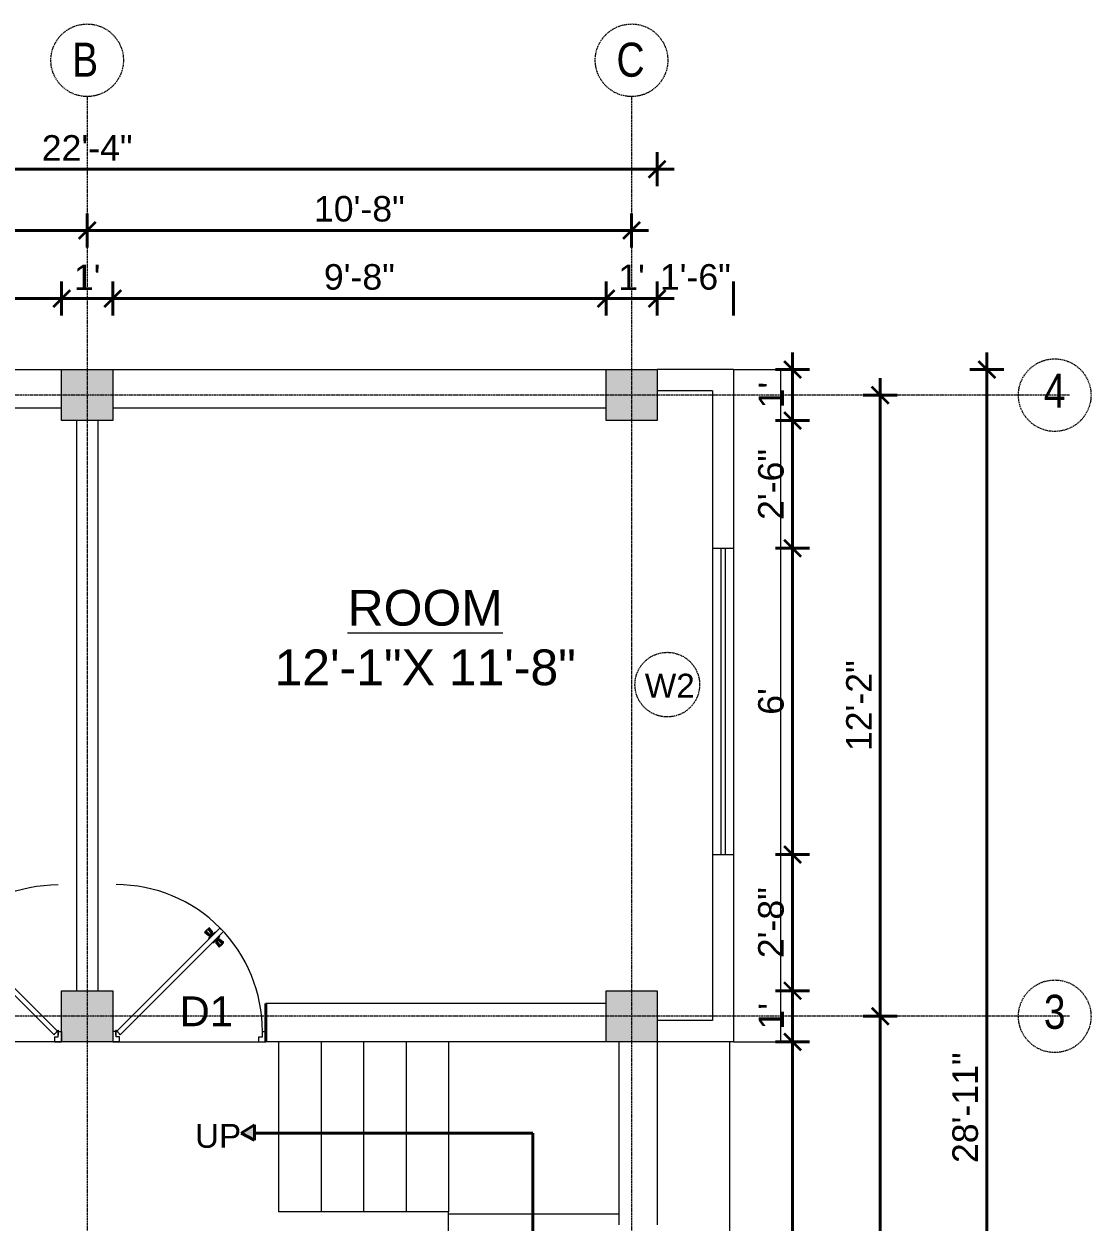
# Model space of a CAD drawing. Header units: inches. Extents: x 141029 to 166402, y -23568 to -18036.
# Drawn here: x 166129.7 to 166380.6, y -21801.4 to -21519.8 of the extents above; entities that cross this region are included whole.
import ezdxf

# ---------------------------------------------------------------- set-up
doc = ezdxf.new("R2010")
doc.units = ezdxf.units.IN
doc.header["$LTSCALE"] = 0.5
doc.header["$MEASUREMENT"] = 0
doc.header["$PDMODE"] = 66
doc.linetypes.add('CENTER', pattern=[2, 1.25, -0.25, 0.25, -0.25])
for name, color, linetype, lineweight in [('Annotate-Lite.w', 177, 'Continuous', 9), ('Annotations-Bold.w', 177, 'Continuous', 13), ('DOOR & WIN', 1, 'Continuous', 25), ('PUERTAS', 7, 'Continuous', 9), ('TEXT', 220, 'Continuous', 9), ('wall', 1, 'Continuous', 40)]:
    doc.layers.add(name, color=color, linetype=linetype, lineweight=lineweight)
doc.styles.add('ARAIL', font='ARIALN.TTF')
doc.styles.add('DIMTEXT', font='arial.ttf', dxfattribs={"height": 6})
doc.styles.add('gaurav', font='arial.ttf')
doc.styles.get("Standard").update_dxf_attribs({"font": 'arial.ttf'})
doc.dimstyles.new('1 by 96', dxfattribs={"dimtxt": 6, "dimasz": 4, "dimexe": 4, "dimexo": 4, "dimgap": 2, "dimtad": 1, "dimdec": 0, "dimzin": 0, "dimdsep": 46, "dimlunit": 4, "dimtxsty": 'Standard', "dimblk": 'ARCHTICK', "dimcen": 0, "dimdle": 4, "dimadec": 0, "dimazin": 0, "dimtfac": 1, "dimtdec": 0, "dimtix": 1, "dimtofl": 0, "dimtmove": 1, "dimatfit": 3, "dimldrblk": 'ARCHTICK', "dimfxl": 4, "dimfxlon": 1, "dimtolj": 1, "dimtzin": 0, "dimlwd": -1, "dimlwe": -1, "dimarcsym": 0})

# ---------------------------------------------------------------- blocks, each defined once
blk = doc.blocks.new('3ft')
at = {"layer": 'PUERTAS', "color": 6}
for p, q in [((1.01, 2.52), (25.23, 26.74)), ((26.05, 25.92), (1.77, 1.64)), ((26.05, 25.92), (25.23, 26.74)), ((0, 2.4), (0, 0)), ((0.72, 2.4), (0, 2.4)), ((1.6, 0), (0, 0)), ((0.72, 1.52), (0.72, 2.44)), ((0.8, 1.52), (0.72, 1.52)), ((0.8, 1.52), (0.8, 2.41)), ((0.8, 1.2), (0.8, 1.52)), ((1.6, 1.2), (0.8, 1.2)), ((1.57, 1.84), (0.94, 2.47)), ((1.63, 1.89), (0.97, 2.55)), ((1.63, 1.89), (1.57, 1.84)), ((1.77, 1.64), (1.57, 1.84)), ((1.6, 0), (1.6, 1.2)), ((34.4, 0), (34.4, 1.2)), ((34.4, 1.2), (35.2, 1.2)), ((34.4, 0), (36, 0)), ((35.2, 1.2), (35.2, 2.4)), ((35.2, 2.4), (36, 2.4)), ((36, 0), (36, 2.4))]:
    blk.add_line(p, q, dxfattribs=at)
at = {"layer": 'PUERTAS', "color": 8}
for p, q in [((22.57, 24.94), (21.65, 25.68)), ((22.63, 24.99), (21.69, 25.75)), ((22.74, 25.1), (21.84, 25.9)), ((22.13, 26.28), (21.98, 26.13)), ((22.88, 25.24), (22.01, 26.06)), ((22.13, 26.28), (22.27, 26.42)), ((22.29, 26.41), (22.27, 26.42)), ((23.16, 25.52), (22.34, 26.39)), ((23.3, 25.66), (22.5, 26.56)), ((23.41, 25.77), (22.65, 26.71)), ((23.46, 25.83), (22.72, 26.75)), ((23.28, 25.3), (23.17, 25.41)), ((23.36, 25.37), (23.25, 25.49)), ((23.41, 25.43), (23.3, 25.54)), ((23.44, 25.45), (23.33, 25.56)), ((23.87, 25.49), (23.49, 25.3)), ((24.08, 25.71), (23.57, 25.38)), ((22.69, 24.32), (23.02, 24.83)), ((22.95, 24.96), (22.84, 25.07)), ((22.98, 24.99), (22.86, 25.1)), ((23.03, 25.04), (22.91, 25.15)), ((22.91, 24.53), (23.1, 24.91)), ((23.11, 25.12), (22.99, 25.23)), ((23.13, 24.76), (23.18, 24.99)), ((23.31, 24.94), (23.28, 25.08)), ((23.46, 25.09), (23.32, 25.13)), ((23.64, 25.27), (23.41, 25.22)), ((23.63, 23.38), (24.14, 23.72)), ((23.84, 23.6), (24.22, 23.79)), ((24.07, 23.82), (24.3, 23.88)), ((24.25, 24), (24.39, 23.97)), ((24.25, 23.26), (24.99, 22.34)), ((24.27, 23.64), (24.38, 23.53)), ((24.3, 23.67), (24.41, 23.56)), ((24.3, 23.32), (25.06, 22.38)), ((24.35, 23.72), (24.46, 23.61)), ((24.4, 24.15), (24.43, 24.01)), ((24.41, 23.43), (25.2, 22.53)), ((24.43, 23.8), (24.54, 23.69)), ((24.58, 24.33), (24.52, 24.1)), ((24.55, 23.57), (25.37, 22.7)), ((24.6, 23.97), (24.72, 23.86)), ((24.8, 24.56), (24.61, 24.18)), ((25.02, 24.77), (24.68, 24.26)), ((24.68, 24.05), (24.79, 23.94)), ((24.73, 24.1), (24.85, 23.99)), ((24.76, 24.13), (24.87, 24.02)), ((24.83, 23.85), (25.7, 23.03)), ((24.97, 23.99), (25.87, 23.2)), ((25.08, 24.1), (26.02, 23.34)), ((25.14, 24.15), (26.06, 23.41)), ((25.58, 22.82), (25.43, 22.67)), ((25.58, 22.82), (25.73, 22.97)), ((25.72, 22.98), (25.73, 22.97)), ((0, 0), (36, 0))]:
    blk.add_line(p, q, dxfattribs=at)
at = {"layer": 'PUERTAS', "color": 1}
for p, q in [((21.67, 25.73), (22.17, 26.23)), ((22.49, 24.95), (21.67, 25.61)), ((21.7, 25.82), (22.14, 26.26)), ((21.73, 25.79), (21.7, 25.82)), ((22.58, 26.7), (22.14, 26.26)), ((22.67, 26.73), (22.17, 26.23)), ((22.61, 26.67), (22.58, 26.7)), ((22.6, 24.96), (23.02, 25.38)), ((23.45, 25.91), (22.79, 26.73)), ((23.44, 25.81), (23.02, 25.38)), ((23.34, 25.58), (23.08, 25.32)), ((23.46, 25.47), (23.19, 25.21)), ((23.33, 25.7), (23.34, 25.69)), ((23.45, 25.46), (23.33, 25.57)), ((23.57, 25.47), (23.57, 25.47)), ((24.15, 25.79), (23.68, 25.48)), ((23.68, 25.48), (23.68, 25.48)), ((24.27, 25.78), (24.26, 25.79)), ((22.61, 24.25), (22.92, 24.72)), ((22.62, 24.13), (22.61, 24.14)), ((22.7, 25.07), (22.71, 25.06)), ((22.82, 25.06), (23.08, 25.32)), ((22.94, 24.95), (22.83, 25.07)), ((22.92, 24.72), (22.92, 24.72)), ((22.93, 24.94), (23.19, 25.21)), ((22.93, 24.84), (22.93, 24.83)), ((23.44, 23.31), (23.45, 23.3)), ((23.56, 23.3), (24.03, 23.61)), ((24.03, 23.61), (24.03, 23.62)), ((24.14, 23.62), (24.14, 23.62)), ((24.25, 23.62), (24.51, 23.89)), ((24.26, 23.29), (24.69, 23.71)), ((24.26, 23.63), (24.37, 23.52)), ((24.26, 23.18), (24.92, 22.37)), ((24.37, 23.52), (24.63, 23.77)), ((24.37, 23.4), (24.37, 23.4)), ((24.78, 24.15), (24.51, 23.89)), ((24.89, 24.03), (24.63, 23.77)), ((25.11, 24.14), (24.69, 23.71)), ((24.77, 24.14), (24.88, 24.03)), ((24.79, 24.38), (24.78, 24.37)), ((24.78, 24.26), (24.78, 24.26)), ((25.1, 24.84), (24.79, 24.38)), ((25, 24.03), (25, 24.03)), ((25.04, 22.36), (25.54, 22.86)), ((25.09, 24.96), (25.1, 24.95)), ((25.13, 22.39), (25.57, 22.83)), ((25.22, 24.14), (26.03, 23.48)), ((26.04, 23.37), (25.54, 22.86)), ((26.01, 23.27), (25.57, 22.83)), ((25.98, 23.3), (26.01, 23.27)), ((25.1, 22.42), (25.13, 22.39))]:
    blk.add_line(p, q, dxfattribs=at)
at = {"layer": 'PUERTAS', "color": 2}
for p, q in [((21.99, 26.11), (21.98, 26.13)), ((25.42, 22.68), (25.43, 22.67))]:
    blk.add_line(p, q, dxfattribs=at)
at = {"layer": 'PUERTAS', "color": 6}
for radius in [0.155, 0.0752]:
    blk.add_circle((0.82, 2.56), radius, dxfattribs=at)
blk.add_arc((0.82, 2.56), 34.38, 359.7285, 90.0333, dxfattribs=at)
at = {"layer": 'PUERTAS', "color": 1}
for centre, start, end in [((22.73, 26.68), 38.9236, 135), ((23.28, 25.63), 315, 45), ((23.39, 25.86), 315, 38.9236), ((23.51, 25.41), 50.2572, 135), ((23.62, 25.53), 230.2572, 315), ((24.2, 25.73), 45, 135), ((22.54, 25.01), 231.0764, 315), ((22.67, 24.2), 135, 225), ((22.77, 25.12), 225, 315), ((22.99, 24.89), 135, 219.7428), ((22.87, 24.78), 315, 39.7428), ((23.51, 23.36), 225, 315), ((24.09, 23.56), 50.2572, 135), ((24.2, 23.68), 230.2572, 315), ((24.32, 23.23), 135, 218.9236), ((24.42, 23.46), 135, 225), ((24.84, 24.31), 135, 219.7428), ((24.72, 24.21), 315, 39.7428), ((24.94, 23.98), 45, 135), ((25.04, 24.89), 315, 45), ((25.17, 24.08), 51.0764, 135), ((25.98, 23.42), 315, 51.0764), ((24.98, 22.42), 218.9236, 315)]:
    blk.add_arc(centre, 0.08, start, end, dxfattribs=at)
blk = doc.blocks.new('*U213')
at = {"color": 3, "xscale": -1}
blk.add_blockref('3ft', (42, 0), dxfattribs=at)
blk = doc.blocks.new('_ArchTick')
at = {"color": 0, "linetype": 'ByBlock', "const_width": 0.15}
blk.add_lwpolyline([(-0.5, -0.5), (0.5, 0.5)], dxfattribs=at)
blk = doc.blocks.new('*D780')
at = {"layer": 'Defpoints', "color": 0, "transparency": 16777216}
for p in [(166138.6, -21584.34), (166022.6, -21601.03), (166138.6, -21601.03)]:
    blk.add_point(p, dxfattribs=at)
at = {"layer": 'wall', "color": 0, "transparency": 16777216}
for p, q in [((166022.6, -21588.34), (166022.6, -21580.34)), ((166138.6, -21588.34), (166138.6, -21580.34)), ((166018.6, -21584.34), (166142.6, -21584.34))]:
    blk.add_line(p, q, dxfattribs=at)
at = {"layer": 'wall', "color": 0, "transparency": 16777216, "xscale": 4, "yscale": 4, "zscale": 4, "rotation": 180}
blk.add_blockref('_ArchTick', (166022.6, -21584.34), dxfattribs=at)
at = {"layer": 'wall', "color": 0, "transparency": 16777216, "xscale": 4, "yscale": 4, "zscale": 4}
blk.add_blockref('_ArchTick', (166138.6, -21584.34), dxfattribs=at)
at = {"layer": 'wall', "color": 0, "transparency": 16777216, "insert": (166080.6, -21579.28), "char_height": 6, "attachment_point": 5}
blk.add_mtext('\\A1;9\'-8"', dxfattribs=at)
blk = doc.blocks.new('*D781')
at = {"layer": 'Defpoints', "color": 0, "transparency": 16777216}
for p in [(166150.6, -21584.34), (166138.6, -21601.03), (166150.6, -21601.03)]:
    blk.add_point(p, dxfattribs=at)
at = {"layer": 'wall', "color": 0, "transparency": 16777216}
for p, q in [((166138.6, -21588.34), (166138.6, -21580.34)), ((166150.6, -21588.34), (166150.6, -21580.34)), ((166134.6, -21584.34), (166154.6, -21584.34))]:
    blk.add_line(p, q, dxfattribs=at)
at = {"layer": 'wall', "color": 0, "transparency": 16777216, "xscale": 4, "yscale": 4, "zscale": 4, "rotation": 180}
blk.add_blockref('_ArchTick', (166138.6, -21584.34), dxfattribs=at)
at = {"layer": 'wall', "color": 0, "transparency": 16777216, "xscale": 4, "yscale": 4, "zscale": 4}
blk.add_blockref('_ArchTick', (166150.6, -21584.34), dxfattribs=at)
at = {"layer": 'wall', "color": 0, "transparency": 16777216, "insert": (166144.6, -21579.33), "char_height": 6, "attachment_point": 5}
blk.add_mtext("\\A1;1'", dxfattribs=at)
blk = doc.blocks.new('*D782')
at = {"layer": 'Defpoints', "color": 0, "transparency": 16777216}
for p in [(166266.6, -21584.34), (166150.6, -21601.03), (166266.6, -21601.03)]:
    blk.add_point(p, dxfattribs=at)
at = {"layer": 'wall', "color": 0, "transparency": 16777216}
for p, q in [((166150.6, -21588.34), (166150.6, -21580.34)), ((166266.6, -21588.34), (166266.6, -21580.34)), ((166146.6, -21584.34), (166270.6, -21584.34))]:
    blk.add_line(p, q, dxfattribs=at)
at = {"layer": 'wall', "color": 0, "transparency": 16777216, "xscale": 4, "yscale": 4, "zscale": 4, "rotation": 180}
blk.add_blockref('_ArchTick', (166150.6, -21584.34), dxfattribs=at)
at = {"layer": 'wall', "color": 0, "transparency": 16777216, "xscale": 4, "yscale": 4, "zscale": 4}
blk.add_blockref('_ArchTick', (166266.6, -21584.34), dxfattribs=at)
at = {"layer": 'wall', "color": 0, "transparency": 16777216, "insert": (166208.6, -21579.28), "char_height": 6, "attachment_point": 5}
blk.add_mtext('\\A1;9\'-8"', dxfattribs=at)
blk = doc.blocks.new('*D783')
at = {"layer": 'Defpoints', "color": 0, "transparency": 16777216}
for p in [(166278.6, -21584.34), (166266.6, -21601.03), (166278.6, -21601.03)]:
    blk.add_point(p, dxfattribs=at)
at = {"layer": 'wall', "color": 0, "transparency": 16777216}
for p, q in [((166266.6, -21588.34), (166266.6, -21580.34)), ((166278.6, -21588.34), (166278.6, -21580.34)), ((166262.6, -21584.34), (166282.6, -21584.34))]:
    blk.add_line(p, q, dxfattribs=at)
at = {"layer": 'wall', "color": 0, "transparency": 16777216, "xscale": 4, "yscale": 4, "zscale": 4, "rotation": 180}
blk.add_blockref('_ArchTick', (166266.6, -21584.34), dxfattribs=at)
at = {"layer": 'wall', "color": 0, "transparency": 16777216, "xscale": 4, "yscale": 4, "zscale": 4}
blk.add_blockref('_ArchTick', (166278.6, -21584.34), dxfattribs=at)
at = {"layer": 'wall', "color": 0, "transparency": 16777216, "insert": (166272.6, -21579.33), "char_height": 6, "attachment_point": 5}
blk.add_mtext("\\A1;1'", dxfattribs=at)
blk = doc.blocks.new('*D784')
at = {"layer": 'Defpoints', "color": 0, "transparency": 16777216}
for p in [(166144.6, -21568.32), (166016.6, -21601.03), (166144.6, -21601.03)]:
    blk.add_point(p, dxfattribs=at)
at = {"layer": 'wall', "color": 0, "transparency": 16777216}
for p, q in [((166016.6, -21572.32), (166016.6, -21564.32)), ((166144.6, -21572.32), (166144.6, -21564.32)), ((166012.6, -21568.32), (166148.6, -21568.32))]:
    blk.add_line(p, q, dxfattribs=at)
at = {"layer": 'wall', "color": 0, "transparency": 16777216, "xscale": 4, "yscale": 4, "zscale": 4, "rotation": 180}
blk.add_blockref('_ArchTick', (166016.6, -21568.32), dxfattribs=at)
at = {"layer": 'wall', "color": 0, "transparency": 16777216, "xscale": 4, "yscale": 4, "zscale": 4}
blk.add_blockref('_ArchTick', (166144.6, -21568.32), dxfattribs=at)
at = {"layer": 'wall', "color": 0, "transparency": 16777216, "insert": (166080.6, -21563.26), "char_height": 6, "attachment_point": 5}
blk.add_mtext('\\A1;10\'-8"', dxfattribs=at)
blk = doc.blocks.new('*D785')
at = {"layer": 'Defpoints', "color": 0, "transparency": 16777216}
for p in [(166272.6, -21568.32), (166144.6, -21601.03), (166272.6, -21601.03)]:
    blk.add_point(p, dxfattribs=at)
at = {"layer": 'wall', "color": 0, "transparency": 16777216}
for p, q in [((166144.6, -21572.32), (166144.6, -21564.32)), ((166272.6, -21572.32), (166272.6, -21564.32)), ((166140.6, -21568.32), (166276.6, -21568.32))]:
    blk.add_line(p, q, dxfattribs=at)
at = {"layer": 'wall', "color": 0, "transparency": 16777216, "xscale": 4, "yscale": 4, "zscale": 4, "rotation": 180}
blk.add_blockref('_ArchTick', (166144.6, -21568.32), dxfattribs=at)
at = {"layer": 'wall', "color": 0, "transparency": 16777216, "xscale": 4, "yscale": 4, "zscale": 4}
blk.add_blockref('_ArchTick', (166272.6, -21568.32), dxfattribs=at)
at = {"layer": 'wall', "color": 0, "transparency": 16777216, "insert": (166208.6, -21563.26), "char_height": 6, "attachment_point": 5}
blk.add_mtext('\\A1;10\'-8"', dxfattribs=at)
blk = doc.blocks.new('*D786')
at = {"layer": 'Defpoints', "color": 0, "transparency": 16777216}
for p in [(166278.6, -21553.94), (166010.6, -21601.03), (166278.6, -21601.03)]:
    blk.add_point(p, dxfattribs=at)
at = {"layer": 'wall', "color": 0, "transparency": 16777216}
for p, q in [((166010.6, -21557.94), (166010.6, -21549.94)), ((166278.6, -21557.94), (166278.6, -21549.94)), ((166006.6, -21553.94), (166282.6, -21553.94))]:
    blk.add_line(p, q, dxfattribs=at)
at = {"layer": 'wall', "color": 0, "transparency": 16777216, "xscale": 4, "yscale": 4, "zscale": 4, "rotation": 180}
blk.add_blockref('_ArchTick', (166010.6, -21553.94), dxfattribs=at)
at = {"layer": 'wall', "color": 0, "transparency": 16777216, "xscale": 4, "yscale": 4, "zscale": 4}
blk.add_blockref('_ArchTick', (166278.6, -21553.94), dxfattribs=at)
at = {"layer": 'wall', "color": 0, "transparency": 16777216, "insert": (166144.6, -21548.92), "char_height": 6, "attachment_point": 5}
blk.add_mtext('\\A1;22\'-4"', dxfattribs=at)
blk = doc.blocks.new('*D800')
at = {"layer": 'Defpoints', "color": 0, "transparency": 16777216}
for p in [(166278.6, -21601.03), (166278.6, -21613.03), (166310.47, -21613.03)]:
    blk.add_point(p, dxfattribs=at)
at = {"layer": 'wall', "color": 0, "transparency": 16777216}
for p, q in [((166310.47, -21597.03), (166310.47, -21617.03)), ((166306.47, -21601.03), (166314.47, -21601.03)), ((166306.47, -21613.03), (166314.47, -21613.03))]:
    blk.add_line(p, q, dxfattribs=at)
at = {"layer": 'wall', "color": 0, "transparency": 16777216, "xscale": 4, "yscale": 4, "zscale": 4}
for p, rotation in [((166310.47, -21601.03), 90), ((166310.47, -21613.03), 270)]:
    blk.add_blockref('_ArchTick', p, dxfattribs=dict(at, rotation=rotation))
at = {"layer": 'wall', "color": 0, "transparency": 16777216, "insert": (166305.46, -21607.03), "char_height": 6, "attachment_point": 5, "rotation": 90}
blk.add_mtext("\\A1;1'", dxfattribs=at)
blk = doc.blocks.new('*D801')
at = {"layer": 'Defpoints', "color": 0, "transparency": 16777216}
for p in [(166278.6, -21613.03), (166278.6, -21643.03), (166310.47, -21643.03)]:
    blk.add_point(p, dxfattribs=at)
at = {"layer": 'wall', "color": 0, "transparency": 16777216}
for p, q in [((166310.47, -21609.03), (166310.47, -21647.03)), ((166306.47, -21613.03), (166314.47, -21613.03)), ((166306.47, -21643.03), (166314.47, -21643.03))]:
    blk.add_line(p, q, dxfattribs=at)
at = {"layer": 'wall', "color": 0, "transparency": 16777216, "xscale": 4, "yscale": 4, "zscale": 4}
for p, rotation in [((166310.47, -21613.03), 90), ((166310.47, -21643.03), 270)]:
    blk.add_blockref('_ArchTick', p, dxfattribs=dict(at, rotation=rotation))
at = {"layer": 'wall', "color": 0, "transparency": 16777216, "insert": (166305.41, -21628.03), "char_height": 6, "attachment_point": 5, "rotation": 90}
blk.add_mtext('\\A1;2\'-6"', dxfattribs=at)
blk = doc.blocks.new('*D802')
at = {"layer": 'Defpoints', "color": 0, "transparency": 16777216}
for p in [(166278.6, -21643.03), (166278.6, -21715.03), (166310.47, -21715.03)]:
    blk.add_point(p, dxfattribs=at)
at = {"layer": 'wall', "color": 0, "transparency": 16777216}
for p, q in [((166310.47, -21639.03), (166310.47, -21719.03)), ((166306.47, -21643.03), (166314.47, -21643.03)), ((166306.47, -21715.03), (166314.47, -21715.03))]:
    blk.add_line(p, q, dxfattribs=at)
at = {"layer": 'wall', "color": 0, "transparency": 16777216, "xscale": 4, "yscale": 4, "zscale": 4}
for p, rotation in [((166310.47, -21643.03), 90), ((166310.47, -21715.03), 270)]:
    blk.add_blockref('_ArchTick', p, dxfattribs=dict(at, rotation=rotation))
at = {"layer": 'wall', "color": 0, "transparency": 16777216, "insert": (166305.41, -21679.03), "char_height": 6, "attachment_point": 5, "rotation": 90}
blk.add_mtext("\\A1;6'", dxfattribs=at)
blk = doc.blocks.new('*D803')
at = {"layer": 'Defpoints', "color": 0, "transparency": 16777216}
for p in [(166278.6, -21715.03), (166278.6, -21747.03), (166310.47, -21747.03)]:
    blk.add_point(p, dxfattribs=at)
at = {"layer": 'wall', "color": 0, "transparency": 16777216}
for p, q in [((166310.47, -21711.03), (166310.47, -21751.03)), ((166306.47, -21715.03), (166314.47, -21715.03)), ((166306.47, -21747.03), (166314.47, -21747.03))]:
    blk.add_line(p, q, dxfattribs=at)
at = {"layer": 'wall', "color": 0, "transparency": 16777216, "xscale": 4, "yscale": 4, "zscale": 4}
for p, rotation in [((166310.47, -21715.03), 90), ((166310.47, -21747.03), 270)]:
    blk.add_blockref('_ArchTick', p, dxfattribs=dict(at, rotation=rotation))
at = {"layer": 'wall', "color": 0, "transparency": 16777216, "insert": (166305.41, -21731.03), "char_height": 6, "attachment_point": 5, "rotation": 90}
blk.add_mtext('\\A1;2\'-8"', dxfattribs=at)
blk = doc.blocks.new('*D804')
at = {"layer": 'Defpoints', "color": 0, "transparency": 16777216}
for p in [(166278.6, -21747.03), (166278.6, -21759.03), (166310.47, -21759.03)]:
    blk.add_point(p, dxfattribs=at)
at = {"layer": 'wall', "color": 0, "transparency": 16777216}
for p, q in [((166310.47, -21743.03), (166310.47, -21763.03)), ((166306.47, -21747.03), (166314.47, -21747.03)), ((166306.47, -21759.03), (166314.47, -21759.03))]:
    blk.add_line(p, q, dxfattribs=at)
at = {"layer": 'wall', "color": 0, "transparency": 16777216, "xscale": 4, "yscale": 4, "zscale": 4}
for p, rotation in [((166310.47, -21747.03), 90), ((166310.47, -21759.03), 270)]:
    blk.add_blockref('_ArchTick', p, dxfattribs=dict(at, rotation=rotation))
at = {"layer": 'wall', "color": 0, "transparency": 16777216, "insert": (166305.46, -21753.03), "char_height": 6, "attachment_point": 5, "rotation": 90}
blk.add_mtext("\\A1;1'", dxfattribs=at)
blk = doc.blocks.new('*D805')
at = {"layer": 'Defpoints', "color": 0, "transparency": 16777216}
for p in [(166278.6, -21759.03), (166278.6, -21877.03), (166310.47, -21877.03)]:
    blk.add_point(p, dxfattribs=at)
at = {"layer": 'wall', "color": 0, "transparency": 16777216}
for p, q in [((166310.47, -21755.03), (166310.47, -21881.03)), ((166306.47, -21759.03), (166314.47, -21759.03)), ((166306.47, -21877.03), (166314.47, -21877.03))]:
    blk.add_line(p, q, dxfattribs=at)
at = {"layer": 'wall', "color": 0, "transparency": 16777216, "xscale": 4, "yscale": 4, "zscale": 4}
for p, rotation in [((166310.47, -21759.03), 90), ((166310.47, -21877.03), 270)]:
    blk.add_blockref('_ArchTick', p, dxfattribs=dict(at, rotation=rotation))
at = {"layer": 'wall', "color": 0, "transparency": 16777216, "insert": (166305.41, -21818.03), "char_height": 6, "attachment_point": 5, "rotation": 90}
blk.add_mtext('\\A1;9\'-10"', dxfattribs=at)
blk = doc.blocks.new('*D807')
at = {"layer": 'Defpoints', "color": 0, "transparency": 16777216}
for p in [(166278.6, -21607.03), (166278.6, -21753.03), (166331.07, -21753.03)]:
    blk.add_point(p, dxfattribs=at)
at = {"layer": 'wall', "color": 0, "transparency": 16777216}
for p, q in [((166331.07, -21603.03), (166331.07, -21757.03)), ((166327.07, -21607.03), (166335.07, -21607.03)), ((166327.07, -21753.03), (166335.07, -21753.03))]:
    blk.add_line(p, q, dxfattribs=at)
at = {"layer": 'wall', "color": 0, "transparency": 16777216, "xscale": 4, "yscale": 4, "zscale": 4}
for p, rotation in [((166331.07, -21607.03), 90), ((166331.07, -21753.03), 270)]:
    blk.add_blockref('_ArchTick', p, dxfattribs=dict(at, rotation=rotation))
at = {"layer": 'wall', "color": 0, "transparency": 16777216, "insert": (166326.06, -21680.03), "char_height": 6, "attachment_point": 5, "rotation": 90}
blk.add_mtext('\\A1;12\'-2"', dxfattribs=at)
blk = doc.blocks.new('*D808')
at = {"layer": 'Defpoints', "color": 0, "transparency": 16777216}
for p in [(166278.6, -21753.03), (166278.6, -21883.03), (166331.07, -21883.03)]:
    blk.add_point(p, dxfattribs=at)
at = {"layer": 'wall', "color": 0, "transparency": 16777216}
for p, q in [((166331.07, -21749.03), (166331.07, -21887.03)), ((166327.07, -21753.03), (166335.07, -21753.03)), ((166327.07, -21883.03), (166335.07, -21883.03))]:
    blk.add_line(p, q, dxfattribs=at)
at = {"layer": 'wall', "color": 0, "transparency": 16777216, "xscale": 4, "yscale": 4, "zscale": 4}
for p, rotation in [((166331.07, -21753.03), 90), ((166331.07, -21883.03), 270)]:
    blk.add_blockref('_ArchTick', p, dxfattribs=dict(at, rotation=rotation))
at = {"layer": 'wall', "color": 0, "transparency": 16777216, "insert": (166326.01, -21818.03), "char_height": 6, "attachment_point": 5, "rotation": 90}
blk.add_mtext('\\A1;10\'-10"', dxfattribs=at)
blk = doc.blocks.new('*D810')
at = {"layer": 'Defpoints', "color": 0, "transparency": 16777216}
for p in [(166150.6, -21601.03), (166356.16, -21601.03), (166150.6, -21948.03)]:
    blk.add_point(p, dxfattribs=at)
at = {"layer": 'wall', "color": 0, "transparency": 16777216}
for p, q in [((166356.16, -21952.03), (166356.16, -21597.03)), ((166352.16, -21601.03), (166360.16, -21601.03)), ((166352.16, -21948.03), (166360.16, -21948.03))]:
    blk.add_line(p, q, dxfattribs=at)
at = {"layer": 'wall', "color": 0, "transparency": 16777216, "xscale": 4, "yscale": 4, "zscale": 4}
for p, rotation in [((166356.16, -21601.03), 90), ((166356.16, -21948.03), 270)]:
    blk.add_blockref('_ArchTick', p, dxfattribs=dict(at, rotation=rotation))
at = {"layer": 'wall', "color": 0, "transparency": 16777216, "insert": (166351.09, -21774.53), "char_height": 6, "attachment_point": 5, "rotation": 90}
blk.add_mtext('\\A1;28\'-11"', dxfattribs=at)
blk = doc.blocks.new('*D821')
at = {"layer": 'Defpoints', "color": 0, "transparency": 16777216}
for p in [(166296.6, -21584.34), (166278.6, -21601.03), (166296.6, -21601.03)]:
    blk.add_point(p, dxfattribs=at)
at = {"layer": 'wall', "color": 0, "transparency": 16777216}
for p, q in [((166278.6, -21588.34), (166278.6, -21580.34)), ((166296.6, -21588.34), (166296.6, -21580.34))]:
    blk.add_line(p, q, dxfattribs=at)
at = {"layer": 'wall', "color": 0, "transparency": 16777216, "insert": (166287.6, -21579.28), "char_height": 6, "attachment_point": 5}
blk.add_mtext('\\A1;1\'-6"', dxfattribs=at)

msp = doc.modelspace()

# ---------------------------------------------------------------- hatches: boundary and pattern name
at = {"layer": 'wall'}
for points in [[(166150.6, -21601.03), (166138.6, -21601.03), (166138.6, -21613.03), (166150.6, -21613.03)], [(166278.6, -21601.03), (166266.6, -21601.03), (166266.6, -21613.03), (166278.6, -21613.03)], [(166150.6, -21747.03), (166138.6, -21747.03), (166138.6, -21759.03), (166150.6, -21759.03)], [(166278.6, -21747.03), (166266.6, -21747.03), (166266.6, -21759.03), (166278.6, -21759.03)], [(166183.96, -21778.58), (166180.8, -21780.51), (166183.96, -21782.16)]]:
    msp.add_hatch(color=256, dxfattribs=at).paths.add_polyline_path(points)

# ---------------------------------------------------------------- linework, layer by layer
at = {"layer": 'Annotate-Lite.w', "color": 1}
for p, q in [((166010.6, -21601.03), (166278.6, -21601.03)), ((166296.6, -21601.03), (166278.6, -21601.03)), ((166296.6, -21601.03), (166296.6, -21643.03)), ((166296.6, -21601.03), (166307.6, -21601.03)), ((166307.6, -21601.03), (166307.6, -21759.03)), ((166291.6, -21606.03), (166278.6, -21606.03)), ((166291.6, -21606.03), (166291.6, -21643.03)), ((166022.6, -21610.03), (166138.6, -21610.03)), ((166150.6, -21610.03), (166266.6, -21610.03)), ((166291.6, -21715.03), (166291.6, -21754.03)), ((166296.6, -21715.03), (166296.6, -21759.03)), ((166266.6, -21750.03), (166186.6, -21750.03)), ((166291.6, -21754.03), (166278.6, -21754.03)), ((166266.6, -21759.03), (166186.6, -21759.03)), ((166269.6, -21759.03), (166269.6, -21802.03)), ((166291.6, -21759.03), (166278.6, -21759.03)), ((166278.6, -21759.03), (166278.6, -21802.03)), ((166296.6, -21759.03), (166291.6, -21759.03)), ((166295.6, -21759.03), (166295.6, -21928.03)), ((166296.6, -21759.03), (166307.6, -21759.03))]:
    msp.add_line(p, q, dxfattribs=at)
at = {"layer": 'Annotate-Lite.w'}
for p, q in [((166142.1, -21613.03), (166142.1, -21747.03)), ((166147.1, -21613.03), (166147.1, -21747.03)), ((166296.6, -21715.03), (166296.6, -21748.03)), ((166189.6, -21759.03), (166189.6, -21799.03)), ((166199.6, -21759.03), (166199.6, -21799.03)), ((166209.6, -21759.03), (166209.6, -21799.03)), ((166219.6, -21759.03), (166219.6, -21799.03)), ((166229.6, -21759.03), (166229.6, -21799.03)), ((166229.6, -21799.03), (166189.6, -21799.03)), ((166229.6, -21840.03), (166229.6, -21799.03)), ((166269.6, -21799.53), (166229.6, -21799.53))]:
    msp.add_line(p, q, dxfattribs=at)
at = {"layer": 'Annotate-Lite.w', "color": 3}
for p, q in [((166291.6, -21643.03), (166296.6, -21643.03)), ((166291.6, -21643.03), (166291.6, -21715.03)), ((166293.6, -21643.03), (166293.6, -21715.03)), ((166294.6, -21643.03), (166294.6, -21715.03)), ((166296.6, -21643.03), (166296.6, -21715.03)), ((166291.6, -21715.03), (166296.6, -21715.03))]:
    msp.add_line(p, q, dxfattribs=at)
at = {"layer": 'Annotate-Lite.w'}
for points in [[(166138.6, -21601.03), (166150.6, -21601.03), (166150.6, -21613.03), (166138.6, -21613.03)], [(166266.6, -21601.03), (166278.6, -21601.03), (166278.6, -21613.03), (166266.6, -21613.03)], [(166138.6, -21747.03), (166150.6, -21747.03), (166150.6, -21759.03), (166138.6, -21759.03)], [(166266.6, -21747.03), (166278.6, -21747.03), (166278.6, -21759.03), (166266.6, -21759.03)]]:
    msp.add_lwpolyline(points, close=True, dxfattribs=at)
at = {"layer": 'Annotations-Bold.w', "color": 0, "linetype": 'CENTER', "ltscale": 0.3}
for p, q in [((166144.6, -21536.85), (166144.6, -22039.09)), ((166272.6, -21536.85), (166272.6, -22039.09)), ((166375.6, -21607.03), (165911.17, -21607.03)), ((166375.6, -21753.03), (165911.17, -21753.03))]:
    msp.add_line(p, q, dxfattribs=at)
for centre, radius in [((166144.6, -21528.32), 8.53), ((166272.6, -21528.32), 8.53), ((166372.11, -21607.03), 8.53), ((166281.01, -21675.08), 7.6), ((166372.11, -21753.03), 8.53)]:
    msp.add_circle(centre, radius, dxfattribs=at)
at = {"layer": 'wall'}
for p, q in [((166186.6, -21759.03), (166186.6, -21750.03)), ((166180.8, -21780.51), (166183.96, -21778.58)), ((166183.96, -21778.58), (166183.96, -21782.16)), ((166183.96, -21782.16), (166180.8, -21780.51)), ((166249.4, -21780.51), (166183.96, -21780.51)), ((166249.4, -21780.51), (166249.4, -21859.37))]:
    msp.add_line(p, q, dxfattribs=at)

# ---------------------------------------------------------------- block references
at = {"layer": 'DOOR & WIN'}
msp.add_blockref('*U213', (166096.6, -21759.03), dxfattribs=at)
at = {"layer": 'DOOR & WIN', "xscale": -1}
msp.add_blockref('*U213', (166192.6, -21759.03), dxfattribs=at)

# ---------------------------------------------------------------- texts
at = {"layer": 'Annotations-Bold.w', "color": 0, "linetype": 'CENTER', "ltscale": 0.3, "attachment_point": 1}
for s, width, insert, char_height, style in [('B', 6.5393, (166141.06, -21524.18), 8, 'ARAIL'), ('C', 6.5393, (166269.06, -21524.18), 8, 'ARAIL'), ('4', 6.5393, (166369.56, -21601.98), 8, 'ARAIL'), ('W2', 8, (166275.73, -21672.52), 5.6, 'gaurav'), ('3', 6.5393, (166369.56, -21747.98), 8, 'ARAIL'), ('UP', 8, (166169.96, -21778.34), 5.6, 'gaurav')]:
    msp.add_mtext_dynamic_manual_height_columns(s, width=width, gutter_width=100, heights=[0], dxfattribs=dict(at, insert=insert, char_height=char_height, style=style))
at = {"layer": 'Annotations-Bold.w', "color": 0, "linetype": 'CENTER', "ltscale": 0.3, "insert": (166224.09, -21652.81), "char_height": 8.4, "width": 77.2712, "attachment_point": 2, "style": 'gaurav'}
msp.add_mtext('{\\LROOM\\P}12\'-1"X 11\'-8"', dxfattribs=at)
at = {"layer": 'TEXT', "style": 'DIMTEXT'}
msp.add_text('D1', height=7, dxfattribs=at).set_placement((166166.36, -21755.37))

# ---------------------------------------------------------------- dimensions: what is measured, and where the dimension line sits
at = {"layer": 'wall'}
for base, p1, p2, picture, middle in [((166278.6, -21553.94), (166010.6, -21601.03), (166278.6, -21601.03), '*D786', (166144.6, -21548.92)), ((166144.6, -21568.32), (166016.6, -21601.03), (166144.6, -21601.03), '*D784', (166080.6, -21563.26)), ((166272.6, -21568.32), (166144.6, -21601.03), (166272.6, -21601.03), '*D785', (166208.6, -21563.26)), ((166138.6, -21584.34), (166022.6, -21601.03), (166138.6, -21601.03), '*D780', (166080.6, -21579.28)), ((166150.6, -21584.34), (166138.6, -21601.03), (166150.6, -21601.03), '*D781', (166144.6, -21579.33)), ((166266.6, -21584.34), (166150.6, -21601.03), (166266.6, -21601.03), '*D782', (166208.6, -21579.28)), ((166278.6, -21584.34), (166266.6, -21601.03), (166278.6, -21601.03), '*D783', (166272.6, -21579.33)), ((166296.6, -21584.34), (166278.6, -21601.03), (166296.6, -21601.03), '*D821', (166287.6, -21579.28))]:
    dim = msp.add_linear_dim(base=base, p1=p1, p2=p2, dimstyle='1 by 96', dxfattribs=at)
    dim.commit()
    dim.dimension.update_dxf_attribs({"geometry": picture, "text_midpoint": middle})
for base, p1, p2, picture, middle in [((166356.16, -21601.03), (166150.6, -21948.03), (166150.6, -21601.03), '*D810', (166351.09, -21774.53)), ((166310.47, -21613.03), (166278.6, -21601.03), (166278.6, -21613.03), '*D800', (166305.46, -21607.03)), ((166331.07, -21753.03), (166278.6, -21607.03), (166278.6, -21753.03), '*D807', (166326.06, -21680.03)), ((166310.47, -21643.03), (166278.6, -21613.03), (166278.6, -21643.03), '*D801', (166305.41, -21628.03)), ((166310.47, -21715.03), (166278.6, -21643.03), (166278.6, -21715.03), '*D802', (166305.41, -21679.03)), ((166310.47, -21747.03), (166278.6, -21715.03), (166278.6, -21747.03), '*D803', (166305.41, -21731.03)), ((166310.47, -21759.03), (166278.6, -21747.03), (166278.6, -21759.03), '*D804', (166305.46, -21753.03)), ((166331.07, -21883.03), (166278.6, -21753.03), (166278.6, -21883.03), '*D808', (166326.01, -21818.03)), ((166310.47, -21877.03), (166278.6, -21759.03), (166278.6, -21877.03), '*D805', (166305.41, -21818.03))]:
    dim = msp.add_linear_dim(base=base, p1=p1, p2=p2, angle=90, dimstyle='1 by 96', dxfattribs=at)
    dim.commit()
    dim.dimension.update_dxf_attribs({"geometry": picture, "text_midpoint": middle})

doc.saveas('drawing.dxf')
